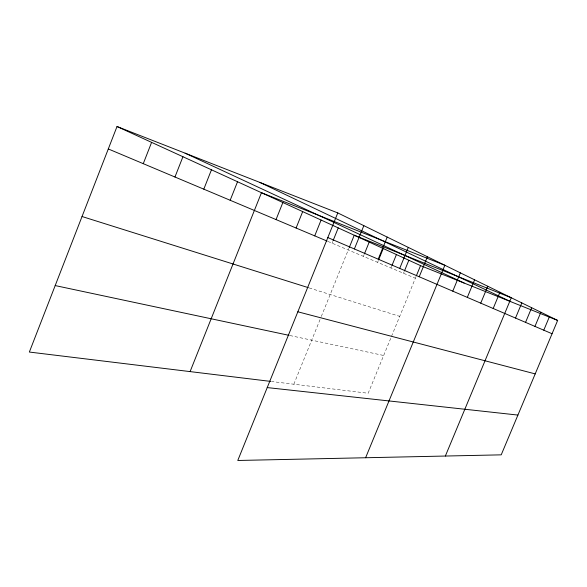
<?xml version="1.0" encoding="UTF-8"?>
<svg xmlns="http://www.w3.org/2000/svg" width="587" height="587" viewBox="0 0 587 587"><rect width="100%" height="100%" fill="white"/><g stroke="black" fill="none" stroke-linecap="round" stroke-linejoin="round"><path stroke-width="0.44" stroke-dasharray="2.94 2.2" d="M332.066 243.172L332.756 241.477M293.83 384.221L320.95 317.347M321.287 316.503L348.92 248.352M363.404 256.372L364.087 254.692M377.61 262.352L378.27 260.723M390.957 267.966L391.639 266.293M403.518 273.256L404.179 271.634M416.051 276.558L368.174 393.261L271.554 381.513M289.919 335.529L383.671 355.487M309.158 287.916L399.718 316.378M327.935 241.433L415.361 278.245"/><path stroke-width="0.88" d="M337.782 212.92L237.779 460.479L501.217 454.844L557.65 320.429L337.782 212.92L117.018 126.521L29.35 352.053L270.68 381.403M143.265 163.678L151.6 142.37M174.955 177.017L182.939 156.729M203.799 189.168L211.459 169.797M230.17 200.27L237.53 181.75M190.093 371.6L261.457 192.712L444.851 265.273L365.613 457.743M276.037 219.582L282.868 202.522M296.09 228.027L302.687 211.606M314.72 235.871L321.104 220.044M333.093 240.626L338.244 227.903M349.258 247.531L354.24 235.233L511.27 297.748L445.35 456.04M354.379 248.961L363.837 225.657M364.432 253.848L369.208 242.093M378.211 259.183L387.215 237.089M378.608 259.909L383.245 248.521M391.984 265.456L396.43 254.567M399.71 268.398L408.303 247.398M404.516 270.82L408.838 260.254M416.396 275.721L420.541 265.618L117.018 126.521M419.213 276.763L427.424 256.754M452.775 291.159L460.333 272.845M467.311 297.389L474.589 279.816M480.738 303.149L487.753 286.251M493.183 308.483L499.941 292.216M515.503 318.059L521.821 302.907M525.548 322.366L531.668 307.727M534.955 326.401L540.884 312.233M543.775 330.18L549.527 316.459M267.224 387.581L517.917 415.075M55.193 285.575L289.031 335.338M297.844 311.8L535.205 373.897M82.033 216.522L308.3 287.645M420.541 265.618L557.65 320.429M108.302 148.951L327.113 241.088M327.825 237.574L552.066 333.739M185.088 153.163L464.126 283.037M259.982 182.469L510.712 301.667"/></g></svg>
